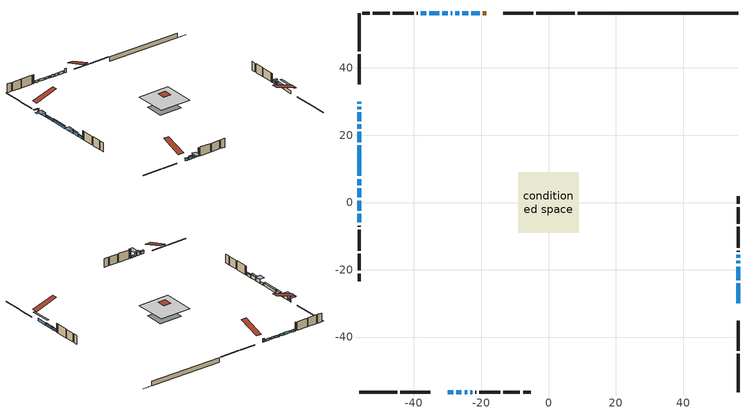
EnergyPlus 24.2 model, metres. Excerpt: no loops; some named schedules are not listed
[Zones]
conditioned space
 floor outside (Floor1 construction): -2.93,-2.93 -2.93,2.93 2.93,2.93 2.93,-2.93 z1.41
 floor adiabatic (AdiabaticFloorConstruction): -9.01,-9.01 -9.01,9.01 9.01,9.01 9.01,-9.01 z3.85
 floor foundation (Slab1 construction): -6.58,-5.33 -6.58,5.33 6.58,5.33 6.58,-5.33 z-1.18
 wall outside (RimJoist1 construction): 7.77,56.34 -3.6,56.34 / -56.34,-56.34 -44.97,-56.34 / -56.34,56.34 -56.34,44.97 / 56.34,-56.34 56.34,-44.97 z1.41:1.71
 wall outside (RimJoist2 construction): -4.52,56.34 -13.46,56.34 / -44.05,-56.34 -35.11,-56.34 / -56.34,44.05 -56.34,35.11 / 56.34,-44.05 56.34,-35.11 z1.41:1.71
 wall outside (AdiabaticWallConstruction 1): -18.55,56.34 -19.52,56.34 z1.41:3.44
 wall outside (AdiabaticWallConstruction): 56.34,-30.02 56.34,-24.03 / 56.34,-23.1 56.34,-19.03 z1.41:2.93; -56.34,30.02 -56.34,29.41 / -56.34,26.79 -56.34,24.12 / -24.96,-56.34 -24.15,-56.34 / -56.34,4.21 -56.34,1.52 / -56.34,0.59 -56.34,-2.46 z1.41:3.44; -56.34,28.48 -56.34,27.72 z1.41:2.33; -56.34,23.2 -56.34,21.97 z1.41:2.58; 56.34,-18.11 56.34,-17.34 / 56.34,-16.41 56.34,-15.6 z1.41:2.94; -20.45,56.34 -22.99,56.34 / -23.92,56.34 -25.65,56.34 / -26.58,56.34 -27.72,56.34 / -28.65,56.34 -29.06,56.34 / -29.99,56.34 -31.52,56.34 / -23.22,-56.34 -22.74,-56.34 / -56.34,6.97 -56.34,5.14 / -32.44,56.34 -35.47,56.34 / -36.4,56.34 -37.92,56.34 z1.41:2.63; -30.02,-56.34 -28.34,-56.34 / -56.34,21.05 -56.34,17.97 / -56.34,17.04 -56.34,7.9 z1.41:2.78; -27.42,-56.34 -25.89,-56.34 z1.41:3.24; -56.34,-3.39 -56.34,-5.93 z1.41:2.73
 wall outside (Wall1 construction): -38.85,56.34 -39.2,56.34 / -21.81,-56.34 -21.47,-56.34 / -56.34,-6.86 -56.34,-7.2 / 56.34,-14.67 56.34,-14.33 z1.41:6.29
 wall outside (Wall2 construction): -40.13,56.34 -46.32,56.34 / -20.54,-56.34 -14.35,-56.34 / -56.34,-8.13 -56.34,-14.32 / 56.34,-13.4 56.34,-7.21 z1.41:6.29
 wall outside (Wall3 construction): -47.25,56.34 -52.18,56.34 / -13.42,-56.34 -8.48,-56.34 / -56.34,-15.25 -56.34,-20.19 / 56.34,-6.28 56.34,-1.34 z1.41:6.29
 wall outside (Wall4 construction): -53.11,56.34 -55.41,56.34 / -7.55,-56.34 -5.26,-56.34 / -56.34,-21.12 -56.34,-23.41 / 56.34,-0.41 56.34,1.88 z1.41:6.29
 wall foundation (FoundationWall1 construction): 8.69,56.34,-1.18 8.69,56.34,1.41 50.84,56.34,1.41 50.84,56.34,-1.08 56.34,56.34,-1.08 56.34,56.34,-1.18
 window (WindowConstruction): 56.34,-30.02 56.34,-24.03 z1.41:2.93
 window (WindowConstruction 6): -56.34,30.02 -56.34,29.41 z1.41:3.44
 window (WindowConstruction 7): -56.34,28.48 -56.34,27.72 z1.41:2.32
 window (WindowConstruction 8): -56.34,26.79 -56.34,24.12 z1.41:3.44
 window (WindowConstruction 9): -56.34,23.2 -56.34,21.98 z1.41:2.58
 window (WindowConstruction 10): 56.34,-23.1 56.34,-19.03 z1.41:2.93
 window (WindowConstruction 11): 56.34,-18.1 56.34,-17.34 z1.41:2.93
 window (WindowConstruction 12): -20.45,56.34 -22.99,56.34 z1.41:2.63
 window (WindowConstruction 13): -23.92,56.34 -25.65,56.34 z1.41:2.63
 window (WindowConstruction 14): -30.02,-56.34 -28.34,-56.34 z1.41:2.78
 window (WindowConstruction 15): -27.42,-56.34 -25.89,-56.34 z1.41:3.24
 window (WindowConstruction 16): -56.34,21.05 -56.34,17.97 z1.41:2.78
 window (WindowConstruction 17): -56.34,17.04 -56.34,7.9 z1.41:2.78
 window (WindowConstruction 18): -26.58,56.34 -27.72,56.34 z1.41:2.63
 window (WindowConstruction 19): -28.65,56.34 -29.06,56.34 z1.41:2.63
 window (WindowConstruction 20): -29.99,56.34 -31.52,56.34 z1.41:2.63
 window (WindowConstruction 21): -24.96,-56.34 -24.15,-56.34 z1.41:3.44
 window (WindowConstruction 22): -23.22,-56.34 -22.74,-56.34 z1.41:2.63
 window (WindowConstruction 23): -56.34,6.97 -56.34,5.14 z1.41:2.63
 window (WindowConstruction 1): 56.34,-16.41 56.34,-15.6 z1.41:2.93
 window (WindowConstruction 24): -56.34,4.21 -56.34,1.52 z1.41:3.44
 window (WindowConstruction 2): -32.45,56.34 -35.47,56.34 z1.41:2.63
 window (WindowConstruction 3): -36.4,56.34 -37.92,56.34 z1.41:2.63
 window (WindowConstruction 4): -56.34,0.59 -56.34,-2.46 z1.41:3.44
 window (WindowConstruction 5): -56.34,-3.39 -56.34,-5.93 z1.41:2.73
 door (Door): -18.55,56.34 -19.52,56.34 z1.41:3.44
 ceiling adiabatic (AdiabaticFloorConstruction): 9.01,-9.01 9.01,9.01 -9.01,9.01 -9.01,-9.01 z3.85
 roof outside (Roof1 construction): -17.62,56.34,6.29 -17.62,44.06,10.38 -14.39,44.06,10.38 -14.39,56.34,6.29; -30.95,-56.34,6.29 -30.95,-44.06,10.38 -34.18,-44.06,10.38 -34.18,-56.34,6.29; -56.34,30.95,6.29 -44.06,30.95,10.38 -44.06,34.18,10.38 -56.34,34.18,6.29; 56.34,-30.95,6.29 44.06,-30.95,10.38 44.06,-34.18,10.38 56.34,-34.18,6.29
 roof outside (Roof2 construction): -2.3,2.3 -2.3,-2.3 2.3,-2.3 2.3,2.3 z6.29
shading: 56.34,-21.39 56.34,-32.66 57.25,-32.66 57.25,-21.39 z5.57; -56.34,29.11 -56.34,30.32 -59.11,30.32 -59.11,29.11 z3.74; -56.34,27.42 -56.34,28.78 -59.11,28.78 -59.11,27.42 z2.62; -56.34,23.83 -56.34,27.09 -59.11,27.09 -59.11,23.83 z3.74; -56.34,21.77 -56.34,23.4 -56.75,23.4 -56.75,21.77 z2.78; 56.34,-18.83 56.34,-23.3 57.25,-23.3 57.25,-18.83 z3.14; 56.34,-17.14 56.34,-18.31 57.25,-18.31 57.25,-17.14 z3.14; -28.14,-56.34 -30.22,-56.34 -30.22,-57.25 -28.14,-57.25 z2.98; -25.69,-56.34 -27.62,-56.34 -27.62,-57.25 -25.69,-57.25 z3.44; -56.34,17.77 -56.34,21.25 -57.25,21.25 -57.25,17.77 z2.98; -56.34,7.69 -56.34,17.24 -57.25,17.24 -57.25,7.69 z2.98; -23.29,-56.34 -25.82,-56.34 -25.82,-60 -23.29,-60 z4.3; 56.34,-15.4 56.34,-16.61 58.4,-16.61 58.4,-15.4 z3.14; -56.34,1.22 -56.34,4.51 -58.97,4.51 -58.97,1.22 z3.74; -56.34,-2.76 -56.34,0.89 -57.25,0.89 -57.25,-2.76 z3.74; -56.34,-6.23 -56.34,-3.09 -56.75,-3.09 -56.75,-6.23 z3.03
[Building]
Building 1: Terrain=Suburbs
[Site:Location]
Vancouver Intl AP_BC: Latitude {deg}=49.19; Longitude {deg}=-123.18; Time Zone {hr}=-8; Elevation {m}=4; Keep Site Location Information=Yes
[Site:GroundTemperature:Shallow]
8.06451, 6.96315, 6.87495, 7.3976, 9.49575, 11.5841, 13.3946, 14.5416, 14.639, 13.7062, 11.9418, 9.91751
[Site:WaterMainsTemperature]
Calculation Method=Schedule; Temperature Schedule=mains temperature schedule
[Material] Roughness=Rough; Thermal Absorptance=0.9
Name | Thickness {m} | Conductivity {W/m-K} | Density {kg/m3} | Specific Heat {J/kg-K} | Solar Absorptance | Visible Absorptance
asphalt or fiberglass shingles | 0.00635 | 0.162714 | 1121.4 | 1465.45 | 0.4 | 0.4
concrete 4.0 in. | 0.1016 | 1.803125 | 2242.8 | 837.4 | 0.7 | 0.7
concrete 8.0 in. | 0.2032 | 1.803125 | 2242.8 | 837.4 | 0.7 | 0.7
door material | 0.04445 | 0.188738 | 512.64 | 1214.23 | 0.7 | 0.7
exterior vertical ins | 0.056026 | 0.029427 | 32.04 | 1214.23 | 0.7 | 0.7
floor covering | 0.0127 | 0.0433444 | 54.468 | 1339.84 | 0.6 | 0.6
floor rigid ins | 0.103632 | 0.029427 | 32.04 | 1214.23 | 0.7 | 0.7
floor rigid ins 1; wall rigid ins | 0.512978 | 0.029427 | 32.04 | 1214.23 | 0.7 | 0.7
floor stud and cavity | 0.1397 | 0.213734 | 92.3553 | 1139.71 | 0.7 | 0.7
floor stud and cavity 1 | 0.1397 | 1.75129 | 37.0049 | 1207.88 | 0.7 | 0.7
furniture material conditioned space 1 | 0.1524 | 0.115458 | 640.8 | 1214.23 | 0.6 | 0.6
gypsum board | 0.0127 | 0.160291 | 801 | 837.4 | 0.6 | 0.6
gypsum board 1 | 0.0127 | 0.160291 | 801 | 837.4 | 0.7 | 0.7
osb sheathing 0.5 in. | 0.0127 | 0.115458 | 512.64 | 1214.23 | 0.7 | 0.7
osb sheathing 0.75 in. | 0.01905 | 0.115458 | 512.64 | 1214.23 | 0.7 | 0.7
osb sheathing 2.0 in. | 0.0508 | 0.115458 | 512.64 | 1214.23 | 0.7 | 0.7
rim joist stud and cavity | 0.0508 | 0.0451784 | 125.044 | 1163.47 | 0.6 | 0.6
rim joist stud and cavity 1 | 0.0508 | 0.0346098 | 125.044 | 1163.47 | 0.6 | 0.6
roof rigid ins | 0.051816 | 0.029427 | 32.04 | 1214.23 | 0.7 | 0.7
roof stud and cavity | 0.2032 | 0.16803 | 78.34581 | 1123.46 | 0.7 | 0.7
roof stud and cavity 1 | 0.2032 | 0.190449 | 78.34581 | 1123.46 | 0.7 | 0.7
wall stud and cavity | 0.1397 | 0.11004 | 139.0536 | 1170.24 | 0.7 | 0.7
wall stud and cavity 1 | 0.1397 | 0.0983129 | 139.0536 | 1170.24 | 0.7 | 0.7
wall stud and cavity 2 | 0.1397 | 0.0989258 | 139.0536 | 1170.24 | 0.7 | 0.7
wall stud and cavity 3 | 0.1397 | 0.108466 | 139.0536 | 1170.24 | 0.7 | 0.7
wall stud and cavity 4 | 0.0889 | 0.380278 | 52.3479 | 1209.89 | 0.7 | 0.7
wall stud and cavity 5 | 0.0889 | 0.391764 | 83.0341 | 1211.67 | 0.7 | 0.7
wood siding | 0.0254 | 0.102417 | 544.68 | 1172.36 | 0.4 | 0.4
wood siding 1; wood siding 2; wood siding 3 | 0.0254 | 0.102417 | 544.68 | 1172.36 | 0.7 | 0.7
[WindowMaterial:SimpleGlazingSystem]
Name | U-Factor {W/m2-K} | Solar Heat Gain Coefficient
WindowMaterial | 3.296079 | 0.7
WindowMaterial 1 | 3.31652 | 0.58
WindowMaterial 10 | 3.298918 | 0.68
WindowMaterial 11 | 3.29438 | 0.71
WindowMaterial 12 | 3.30232 | 0.66
WindowMaterial 13 | 3.30573 | 0.6
WindowMaterial 14 | 3.30346 | 0.66
WindowMaterial 15 | 3.30573 | 0.61
WindowMaterial 16 | 3.30914 | 0.63
WindowMaterial 2 | 3.29835 | 0.69
WindowMaterial 3 | 3.30005 | 0.68
WindowMaterial 4 | 3.29721 | 0.69
WindowMaterial 5 | 3.30914 | 0.64
WindowMaterial 6 | 3.30573 | 0.62
WindowMaterial 7 | 3.29381 | 0.71
WindowMaterial 8 | 3.30119 | 0.66
WindowMaterial 9 | 3.304596 | 0.65
[Construction]
AdiabaticFloorConstruction: floor stud and cavity 1, floor rigid ins 1, osb sheathing 0.75 in., floor covering
AdiabaticWallConstruction: wood siding 2, wall rigid ins, wall stud and cavity 4, gypsum board
AdiabaticWallConstruction 1: wood siding 3, wall rigid ins, wall stud and cavity 4, gypsum board
Door: door material
Floor1 construction: floor stud and cavity, floor rigid ins, osb sheathing 0.75 in., floor covering
FoundationWall1 construction: concrete 8.0 in., gypsum board 1
furniture construction conditioned space 1: furniture material conditioned space 1
PartitionWallConstruction: gypsum board, wall stud and cavity 5, gypsum board
RimJoist1 construction: wood siding 1, osb sheathing 2.0 in., rim joist stud and cavity
RimJoist2 construction: wood siding 1, osb sheathing 2.0 in., rim joist stud and cavity 1
Roof1 construction: asphalt or fiberglass shingles, roof rigid ins, osb sheathing 0.75 in., roof stud and cavity, gypsum board
Roof2 construction: asphalt or fiberglass shingles, roof rigid ins, osb sheathing 0.75 in., roof stud and cavity 1, gypsum board
Slab1 construction: concrete 4.0 in.
Wall1 construction: wood siding, osb sheathing 0.5 in., wall stud and cavity, gypsum board
Wall2 construction: wood siding, osb sheathing 0.5 in., wall stud and cavity 1, gypsum board
Wall3 construction: wood siding, osb sheathing 0.5 in., wall stud and cavity 2, gypsum board
Wall4 construction: wood siding, osb sheathing 0.5 in., wall stud and cavity 3, gypsum board
WindowConstruction; WindowConstruction 16: WindowMaterial
WindowConstruction 1: WindowMaterial 1
WindowConstruction 10; WindowConstruction 12; WindowConstruction 15; WindowConstruction 4; WindowConstruction 5: WindowMaterial 4
WindowConstruction 11: WindowMaterial 9
WindowConstruction 13; WindowConstruction 14: WindowMaterial 10
WindowConstruction 17: WindowMaterial 11
WindowConstruction 18: WindowMaterial 12
WindowConstruction 19: WindowMaterial 13
WindowConstruction 2: WindowMaterial 2
WindowConstruction 20; WindowConstruction 3: WindowMaterial 3
WindowConstruction 21: WindowMaterial 14
WindowConstruction 22: WindowMaterial 15
WindowConstruction 23: WindowMaterial 16
WindowConstruction 24; WindowConstruction 8: WindowMaterial 7
WindowConstruction 6: WindowMaterial 5
WindowConstruction 7: WindowMaterial 6
WindowConstruction 9: WindowMaterial 8
[Zone]
conditioned space: Multiplier=1; Volume {m3}=1276; Part of Total Floor Area=Yes
[Space]
conditioned space 1: Zone=conditioned space; Volume {m3}=1276
[SurfaceProperty:ExposedFoundationPerimeter]
Slab1: Exposed Perimeter Calculation Method=TotalExposedPerimeter; Total Exposed Perimeter {m}=47.641
[InternalMass] Zone or ZoneList=conditioned space; Space or SpaceList=conditioned space 1
Name | Construction | Surface Area {m2}
furniture mass conditioned space 1 | furniture construction conditioned space 1 | 199.584
partition wall mass | PartitionWallConstruction | 498.96
[Lights]
interior lighting: Zone or ZoneList or Space or SpaceList=conditioned space 1; Schedule=interior lighting schedule; Design Level Calculation Method=LightingLevel; Lighting Level {W}=343.2; Return Air Fraction=0; Fraction Radiant=0.6; Fraction Visible=0.2; Fraction Replaceable=1
[People]
occupants: Zone or ZoneList or Space or SpaceList=conditioned space 1; Number of People Schedule=occupants schedule; Number of People Calculation Method=People; Number of People=3; Fraction Radiant=0.314171; Sensible Heat Fraction=0.56303; Activity Level Schedule=occupants activity schedule; Carbon Dioxide Generation Rate {m3/s-W}=0; Enable ASHRAE 55 Comfort Warnings=No; Mean Radiant Temperature Calculation Type=EnclosureAveraged
[ElectricEquipment] Zone or ZoneList or Space or SpaceList=conditioned space 1; Design Level Calculation Method=EquipmentLevel
Name | Schedule | Design Level {W} | Fraction Latent | Fraction Radiant | Fraction Lost
clothes dryer | clothes dryer schedule | 140.772 | 0.015 | 0.081 | 0.85
clothes washer | clothes washer schedule | 32.1985 | 0.03 | 0.162 | 0.7
cooking range | cooking range schedule | 215.147 | 0.08 | 0.432 | 0.2
dishwasher | dishwasher schedule | 66.8632 | 0.3 | 0.18 | 0.4
fridge | fridge schedule | 72.9452 | 0 | 0.6 | 0
mech vent bath fan 0 | mech vent bath fan 0 schedule | 50.2 | 0 | 0 | 1
mech vent bath fan 1 | mech vent bath fan 1 schedule | 50.2 | 0 | 0 | 1
mech vent house fan | mech vent house fan schedule | 0 | 0 | 0 | 1
mech vent house fan cfis | mech vent house fan cfis schedule | 0 | 0 | 0 | 0
mech vent range fan 0 | mech vent range fan 0 schedule | 57 | 0 | 0 | 1
misc plug loads | misc plug loads schedule | 494.7 | 0.045 | 0.513 | 0.1
whole house fan | Always On Discrete | 0 | 0 | 0 | 1
[OtherEquipment] Zone or ZoneList or Space or SpaceList=conditioned space 1; Design Level Calculation Method=EquipmentLevel
Name | Fuel Type | Schedule | Design Level {W} | Fraction Latent | Fraction Radiant | Fraction Lost
clothes dryer 1 | Electricity | clothes dryer schedule | 0 | 0.015 | 0.081 | 0.85
cooking range 1 | Electricity | cooking range schedule | 0 | 0.08 | 0.432 | 0.2
general water use latent | None | general water use schedule | 62.594 | 1 | 0 | 0
general water use sensible | None | general water use schedule | -61.6891 | 0 | 0.6 | 0
mech vent house fan latent load | None | Always On Discrete | 0 | 1 | 0 | 0
mech vent house fan sensible load | None | Always On Discrete | 0 | 0 | 0 | 0
water heater energy adjustment1 | NaturalGas | Always On Discrete | 0.01 | 0 | 0 | 1
[ZoneInfiltration:DesignFlowRate] Zone or ZoneList or Space or SpaceList=conditioned space 1; Schedule=Always On Discrete; Design Flow Rate Calculation Method=Flow/Zone; Design Flow Rate {m3/s}=0
infil flow; natural vent flow; whole house fan flow
[Foundation:Kiva]
Foundation Kiva 1: Initial Indoor Air Temperature {C}=18; Wall Height Above Grade {m}=1.41; Wall Depth Below Slab {m}=0.2032; Custom Block Material Name 1=exterior vertical ins; Custom Block Depth 1 {m}=2.59001; Custom Block X Position 1 {m}=0.2159; Custom Block Z Position 1 {m}=0
[Foundation:Kiva:Settings]
Soil Conductivity {W/m-K}=0.849921; Soil Density {kg/m3}=1842.3; Soil Specific Heat {J/kg-K}=418.7; Ground Solar Absorptivity=0.9; Ground Thermal Absorptivity=0.9; Ground Surface Roughness {m}=0.03; Far-Field Width {m}=40; Deep-Ground Boundary Condition=ZeroFlux; Deep-Ground Depth {m}=40; Minimum Cell Dimension {m}=0.2; Maximum Cell Growth Coefficient=3; Simulation Timestep=Timestep
[Exterior:Lights]
exterior lighting: Schedule=exterior lighting schedule; Design Level {W}=75.6
[Schedule:Week:Daily]
interior lighting schedule Week Rule - Jan1-Jan27: interior lighting schedule day, interior lighting schedule day, interior lighting schedule day, interior lighting schedule day, interior lighting schedule day, interior lighting schedule day, interior lighting schedule day, interior lighting schedule default day, interior lighting schedule default day, interior lighting schedule default day, interior lighting schedule default day, interior lighting schedule default day
interior lighting schedule Week Rule - Jan28-Feb3: interior lighting schedule day, interior lighting schedule day, interior lighting schedule day, interior lighting schedule day, interior lighting schedule day 1, interior lighting schedule day 1, interior lighting schedule day 1, interior lighting schedule default day, interior lighting schedule default day, interior lighting schedule default day, interior lighting schedule default day, interior lighting schedule default day
interior lighting schedule Week Rule - Feb4-Feb24: interior lighting schedule day 1, interior lighting schedule day 1, interior lighting schedule day 1, interior lighting schedule day 1, interior lighting schedule day 1, interior lighting schedule day 1, interior lighting schedule day 1, interior lighting schedule default day, interior lighting schedule default day, interior lighting schedule default day, interior lighting schedule default day, interior lighting schedule default day
interior lighting schedule Week Rule - Feb25-Mar3: interior lighting schedule day 1, interior lighting schedule day 1, interior lighting schedule day 1, interior lighting schedule day 1, interior lighting schedule day 2, interior lighting schedule day 2, interior lighting schedule day 2, interior lighting schedule default day, interior lighting schedule default day, interior lighting schedule default day, interior lighting schedule default day, interior lighting schedule default day
interior lighting schedule Week Rule - Mar4-Mar31: interior lighting schedule day 2, interior lighting schedule day 2, interior lighting schedule day 2, interior lighting schedule day 2, interior lighting schedule day 2, interior lighting schedule day 2, interior lighting schedule day 2, interior lighting schedule default day, interior lighting schedule default day, interior lighting schedule default day, interior lighting schedule default day, interior lighting schedule default day
interior lighting schedule Week Rule - Apr1-Apr28: interior lighting schedule day 3, interior lighting schedule day 3, interior lighting schedule day 3, interior lighting schedule day 3, interior lighting schedule day 3, interior lighting schedule day 3, interior lighting schedule day 3, interior lighting schedule default day, interior lighting schedule default day, interior lighting schedule default day, interior lighting schedule default day, interior lighting schedule default day
interior lighting schedule Week Rule - Apr29-May5: interior lighting schedule day 3, interior lighting schedule day 3, interior lighting schedule day 4, interior lighting schedule day 4, interior lighting schedule day 4, interior lighting schedule day 4, interior lighting schedule day 4, interior lighting schedule default day, interior lighting schedule default day, interior lighting schedule default day, interior lighting schedule default day, interior lighting schedule default day
interior lighting schedule Week Rule - May6-May26: interior lighting schedule day 4, interior lighting schedule day 4, interior lighting schedule day 4, interior lighting schedule day 4, interior lighting schedule day 4, interior lighting schedule day 4, interior lighting schedule day 4, interior lighting schedule default day, interior lighting schedule default day, interior lighting schedule default day, interior lighting schedule default day, interior lighting schedule default day
interior lighting schedule Week Rule - May27-Jun2: interior lighting schedule day 4, interior lighting schedule day 4, interior lighting schedule day 4, interior lighting schedule day 4, interior lighting schedule day 4, interior lighting schedule day 5, interior lighting schedule day 5, interior lighting schedule default day, interior lighting schedule default day, interior lighting schedule default day, interior lighting schedule default day, interior lighting schedule default day
interior lighting schedule Week Rule - Jun3-Jun30: interior lighting schedule day 5, interior lighting schedule day 5, interior lighting schedule day 5, interior lighting schedule day 5, interior lighting schedule day 5, interior lighting schedule day 5, interior lighting schedule day 5, interior lighting schedule default day, interior lighting schedule default day, interior lighting schedule default day, interior lighting schedule default day, interior lighting schedule default day
interior lighting schedule Week Rule - Jul1-Jul28: interior lighting schedule day 6, interior lighting schedule day 6, interior lighting schedule day 6, interior lighting schedule day 6, interior lighting schedule day 6, interior lighting schedule day 6, interior lighting schedule day 6, interior lighting schedule default day, interior lighting schedule default day, interior lighting schedule default day, interior lighting schedule default day, interior lighting schedule default day
interior lighting schedule Week Rule - Jul29-Aug4: interior lighting schedule day 6, interior lighting schedule day 6, interior lighting schedule day 6, interior lighting schedule day 7, interior lighting schedule day 7, interior lighting schedule day 7, interior lighting schedule day 7, interior lighting schedule default day, interior lighting schedule default day, interior lighting schedule default day, interior lighting schedule default day, interior lighting schedule default day
interior lighting schedule Week Rule - Aug5-Aug25: interior lighting schedule day 7, interior lighting schedule day 7, interior lighting schedule day 7, interior lighting schedule day 7, interior lighting schedule day 7, interior lighting schedule day 7, interior lighting schedule day 7, interior lighting schedule default day, interior lighting schedule default day, interior lighting schedule default day, interior lighting schedule default day, interior lighting schedule default day
interior lighting schedule Week Rule - Aug26-Sep1: interior lighting schedule day 7, interior lighting schedule day 7, interior lighting schedule day 7, interior lighting schedule day 7, interior lighting schedule day 7, interior lighting schedule day 7, interior lighting schedule day 8, interior lighting schedule default day, interior lighting schedule default day, interior lighting schedule default day, interior lighting schedule default day, interior lighting schedule default day
interior lighting schedule Week Rule - Sep2-Sep29: interior lighting schedule day 8, interior lighting schedule day 8, interior lighting schedule day 8, interior lighting schedule day 8, interior lighting schedule day 8, interior lighting schedule day 8, interior lighting schedule day 8, interior lighting schedule default day, interior lighting schedule default day, interior lighting schedule default day, interior lighting schedule default day, interior lighting schedule default day
interior lighting schedule Week Rule - Sep30-Oct6: interior lighting schedule day 8, interior lighting schedule day 9, interior lighting schedule day 9, interior lighting schedule day 9, interior lighting schedule day 9, interior lighting schedule day 9, interior lighting schedule day 9, interior lighting schedule default day, interior lighting schedule default day, interior lighting schedule default day, interior lighting schedule default day, interior lighting schedule default day
interior lighting schedule Week Rule - Oct7-Oct27: interior lighting schedule day 9, interior lighting schedule day 9, interior lighting schedule day 9, interior lighting schedule day 9, interior lighting schedule day 9, interior lighting schedule day 9, interior lighting schedule day 9, interior lighting schedule default day, interior lighting schedule default day, interior lighting schedule default day, interior lighting schedule default day, interior lighting schedule default day
interior lighting schedule Week Rule - Oct28-Nov3: interior lighting schedule day 9, interior lighting schedule day 9, interior lighting schedule day 9, interior lighting schedule day 9, interior lighting schedule day 10, interior lighting schedule day 10, interior lighting schedule day 10, interior lighting schedule default day, interior lighting schedule default day, interior lighting schedule default day, interior lighting schedule default day, interior lighting schedule default day
interior lighting schedule Week Rule - Nov4-Nov24: interior lighting schedule day 10, interior lighting schedule day 10, interior lighting schedule day 10, interior lighting schedule day 10, interior lighting schedule day 10, interior lighting schedule day 10, interior lighting schedule day 10, interior lighting schedule default day, interior lighting schedule default day, interior lighting schedule default day, interior lighting schedule default day, interior lighting schedule default day
interior lighting schedule Week Rule - Nov25-Dec1: interior lighting schedule day 10, interior lighting schedule day 10, interior lighting schedule day 10, interior lighting schedule day 10, interior lighting schedule day 10, interior lighting schedule day 10, interior lighting schedule day 11, interior lighting schedule default day, interior lighting schedule default day, interior lighting schedule default day, interior lighting schedule default day, interior lighting schedule default day
interior lighting schedule Week Rule - Dec2-Dec31: interior lighting schedule day 11, interior lighting schedule day 11, interior lighting schedule day 11, interior lighting schedule day 11, interior lighting schedule day 11, interior lighting schedule day 11, interior lighting schedule day 11, interior lighting schedule default day, interior lighting schedule default day, interior lighting schedule default day, interior lighting schedule default day, interior lighting schedule default day
occupants schedule Week Rule - Jan1-Dec31: occupants schedule day, occupants schedule day, occupants schedule day, occupants schedule day, occupants schedule day, occupants schedule day, occupants schedule day, occupants schedule default day, occupants schedule default day, occupants schedule default day, occupants schedule default day, occupants schedule default day
clothes dryer schedule Week Rule - Jan1-Dec31: clothes dryer schedule day, clothes dryer schedule day, clothes dryer schedule day, clothes dryer schedule day, clothes dryer schedule day, clothes dryer schedule day, clothes dryer schedule day, clothes dryer schedule default day, clothes dryer schedule default day, clothes dryer schedule default day, clothes dryer schedule default day, clothes dryer schedule default day
clothes washer schedule Week Rule - Jan1-Dec31: clothes washer schedule day, clothes washer schedule day, clothes washer schedule day, clothes washer schedule day, clothes washer schedule day, clothes washer schedule day, clothes washer schedule day, clothes washer schedule default day, clothes washer schedule default day, clothes washer schedule default day, clothes washer schedule default day, clothes washer schedule default day
cooking range schedule Week Rule - Jan1-Dec31: cooking range schedule day, cooking range schedule day, cooking range schedule day, cooking range schedule day, cooking range schedule day, cooking range schedule day, cooking range schedule day, cooking range schedule default day, cooking range schedule default day, cooking range schedule default day, cooking range schedule default day, cooking range schedule default day
dishwasher schedule Week Rule - Jan1-Dec31: dishwasher schedule day, dishwasher schedule day, dishwasher schedule day, dishwasher schedule day, dishwasher schedule day, dishwasher schedule day, dishwasher schedule day, dishwasher schedule default day, dishwasher schedule default day, dishwasher schedule default day, dishwasher schedule default day, dishwasher schedule default day
mech vent bath fan 0 schedule Week Rule - Jan1-Dec31: mech vent bath fan 0 schedule day, mech vent bath fan 0 schedule day, mech vent bath fan 0 schedule day, mech vent bath fan 0 schedule day, mech vent bath fan 0 schedule day, mech vent bath fan 0 schedule day, mech vent bath fan 0 schedule day, mech vent bath fan 0 schedule default day, mech vent bath fan 0 schedule default day, mech vent bath fan 0 schedule default day, mech vent bath fan 0 schedule default day, mech vent bath fan 0 schedule default day
mech vent bath fan 1 schedule Week Rule - Jan1-Dec31: mech vent bath fan 1 schedule day, mech vent bath fan 1 schedule day, mech vent bath fan 1 schedule day, mech vent bath fan 1 schedule day, mech vent bath fan 1 schedule day, mech vent bath fan 1 schedule day, mech vent bath fan 1 schedule day, mech vent bath fan 1 schedule default day, mech vent bath fan 1 schedule default day, mech vent bath fan 1 schedule default day, mech vent bath fan 1 schedule default day, mech vent bath fan 1 schedule default day
mech vent range fan 0 schedule Week Rule - Jan1-Dec31: mech vent range fan 0 schedule day, mech vent range fan 0 schedule day, mech vent range fan 0 schedule day, mech vent range fan 0 schedule day, mech vent range fan 0 schedule day, mech vent range fan 0 schedule day, mech vent range fan 0 schedule day, mech vent range fan 0 schedule default day, mech vent range fan 0 schedule default day, mech vent range fan 0 schedule default day, mech vent range fan 0 schedule default day, mech vent range fan 0 schedule default day
misc plug loads schedule Week Rule - Jan1-Dec31: misc plug loads schedule day, misc plug loads schedule day, misc plug loads schedule day, misc plug loads schedule day, misc plug loads schedule day, misc plug loads schedule day, misc plug loads schedule day, misc plug loads schedule default day, misc plug loads schedule default day, misc plug loads schedule default day, misc plug loads schedule default day, misc plug loads schedule default day
general water use schedule Week Rule - Jan1-Dec31: general water use schedule day, general water use schedule day, general water use schedule day, general water use schedule day, general water use schedule day, general water use schedule day, general water use schedule day, general water use schedule default day, general water use schedule default day, general water use schedule default day, general water use schedule default day, general water use schedule default day
exterior lighting schedule Week Rule - Jan1-Jan27: exterior lighting schedule day, exterior lighting schedule day, exterior lighting schedule day, exterior lighting schedule day, exterior lighting schedule day, exterior lighting schedule day, exterior lighting schedule day, exterior lighting schedule default day, exterior lighting schedule default day, exterior lighting schedule default day, exterior lighting schedule default day, exterior lighting schedule default day
exterior lighting schedule Week Rule - Jan28-Feb3: exterior lighting schedule day, exterior lighting schedule day, exterior lighting schedule day, exterior lighting schedule day, exterior lighting schedule day 1, exterior lighting schedule day 1, exterior lighting schedule day 1, exterior lighting schedule default day, exterior lighting schedule default day, exterior lighting schedule default day, exterior lighting schedule default day, exterior lighting schedule default day
exterior lighting schedule Week Rule - Feb4-Feb24: exterior lighting schedule day 1, exterior lighting schedule day 1, exterior lighting schedule day 1, exterior lighting schedule day 1, exterior lighting schedule day 1, exterior lighting schedule day 1, exterior lighting schedule day 1, exterior lighting schedule default day, exterior lighting schedule default day, exterior lighting schedule default day, exterior lighting schedule default day, exterior lighting schedule default day
exterior lighting schedule Week Rule - Feb25-Mar3: exterior lighting schedule day 1, exterior lighting schedule day 1, exterior lighting schedule day 1, exterior lighting schedule day 1, exterior lighting schedule day 2, exterior lighting schedule day 2, exterior lighting schedule day 2, exterior lighting schedule default day, exterior lighting schedule default day, exterior lighting schedule default day, exterior lighting schedule default day, exterior lighting schedule default day
exterior lighting schedule Week Rule - Mar4-Mar31: exterior lighting schedule day 2, exterior lighting schedule day 2, exterior lighting schedule day 2, exterior lighting schedule day 2, exterior lighting schedule day 2, exterior lighting schedule day 2, exterior lighting schedule day 2, exterior lighting schedule default day, exterior lighting schedule default day, exterior lighting schedule default day, exterior lighting schedule default day, exterior lighting schedule default day
exterior lighting schedule Week Rule - Apr1-Apr28: exterior lighting schedule day 3, exterior lighting schedule day 3, exterior lighting schedule day 3, exterior lighting schedule day 3, exterior lighting schedule day 3, exterior lighting schedule day 3, exterior lighting schedule day 3, exterior lighting schedule default day, exterior lighting schedule default day, exterior lighting schedule default day, exterior lighting schedule default day, exterior lighting schedule default day
exterior lighting schedule Week Rule - Apr29-May5: exterior lighting schedule day 3, exterior lighting schedule day 3, exterior lighting schedule day 4, exterior lighting schedule day 4, exterior lighting schedule day 4, exterior lighting schedule day 4, exterior lighting schedule day 4, exterior lighting schedule default day, exterior lighting schedule default day, exterior lighting schedule default day, exterior lighting schedule default day, exterior lighting schedule default day
exterior lighting schedule Week Rule - May6-May26: exterior lighting schedule day 4, exterior lighting schedule day 4, exterior lighting schedule day 4, exterior lighting schedule day 4, exterior lighting schedule day 4, exterior lighting schedule day 4, exterior lighting schedule day 4, exterior lighting schedule default day, exterior lighting schedule default day, exterior lighting schedule default day, exterior lighting schedule default day, exterior lighting schedule default day
[Schedule:Year]
interior lighting schedule: interior lighting schedule Week Rule - Jan1-Jan27, 1, 1, 1, 27, interior lighting schedule Week Rule - Jan28-Feb3, 1, 28, 2, 3, interior lighting schedule Week Rule - Feb4-Feb24, 2, 4, 2, 24, interior lighting schedule Week Rule - Feb25-Mar3, 2, 25, 3, 3, interior lighting schedule Week Rule - Mar4-Mar31, 3, 4, 3, 31, interior lighting schedule Week Rule - Apr1-Apr28, 4, 1, 4, 28, interior lighting schedule Week Rule - Apr29-May5, 4, 29, 5, 5, interior lighting schedule Week Rule - May6-May26, 5, 6, 5, 26, interior lighting schedule Week Rule - May27-Jun2, 5, 27, 6, 2, interior lighting schedule Week Rule - Jun3-Jun30, 6, 3, 6, 30, interior lighting schedule Week Rule - Jul1-Jul28, 7, 1, 7, 28, interior lighting schedule Week Rule - Jul29-Aug4, 7, 29, 8, 4, interior lighting schedule Week Rule - Aug5-Aug25, 8, 5, 8, 25, interior lighting schedule Week Rule - Aug26-Sep1, 8, 26, 9, 1, interior lighting schedule Week Rule - Sep2-Sep29, 9, 2, 9, 29, interior lighting schedule Week Rule - Sep30-Oct6, 9, 30, 10, 6, interior lighting schedule Week Rule - Oct7-Oct27, 10, 7, 10, 27, interior lighting schedule Week Rule - Oct28-Nov3, 10, 28, 11, 3, interior lighting schedule Week Rule - Nov4-Nov24, 11, 4, 11, 24, interior lighting schedule Week Rule - Nov25-Dec1, 11, 25, 12, 1, interior lighting schedule Week Rule - Dec2-Dec31, 12, 2, 12, 31
occupants schedule: occupants schedule Week Rule - Jan1-Dec31, 1, 1, 12, 31
clothes dryer schedule: clothes dryer schedule Week Rule - Jan1-Dec31, 1, 1, 12, 31
clothes washer schedule: clothes washer schedule Week Rule - Jan1-Dec31, 1, 1, 12, 31
cooking range schedule: cooking range schedule Week Rule - Jan1-Dec31, 1, 1, 12, 31
dishwasher schedule: dishwasher schedule Week Rule - Jan1-Dec31, 1, 1, 12, 31
mech vent bath fan 0 schedule: mech vent bath fan 0 schedule Week Rule - Jan1-Dec31, 1, 1, 12, 31
mech vent bath fan 1 schedule: mech vent bath fan 1 schedule Week Rule - Jan1-Dec31, 1, 1, 12, 31
mech vent range fan 0 schedule: mech vent range fan 0 schedule Week Rule - Jan1-Dec31, 1, 1, 12, 31
misc plug loads schedule: misc plug loads schedule Week Rule - Jan1-Dec31, 1, 1, 12, 31
general water use schedule: general water use schedule Week Rule - Jan1-Dec31, 1, 1, 12, 31
exterior lighting schedule: exterior lighting schedule Week Rule - Jan1-Jan27, 1, 1, 1, 27, exterior lighting schedule Week Rule - Jan28-Feb3, 1, 28, 2, 3, exterior lighting schedule Week Rule - Feb4-Feb24, 2, 4, 2, 24, exterior lighting schedule Week Rule - Feb25-Mar3, 2, 25, 3, 3, exterior lighting schedule Week Rule - Mar4-Mar31, 3, 4, 3, 31, exterior lighting schedule Week Rule - Apr1-Apr28, 4, 1, 4, 28, exterior lighting schedule Week Rule - Apr29-May5, 4, 29, 5, 5, exterior lighting schedule Week Rule - May6-May26, 5, 6, 5, 26, exterior lighting schedule Week Rule - May27-Jun2, 5, 27, 6, 2, exterior lighting schedule Week Rule - Jun3-Jun30, 6, 3, 6, 30, exterior lighting schedule Week Rule - Jul1-Jul28, 7, 1, 7, 28, exterior lighting schedule Week Rule - Jul29-Aug4, 7, 29, 8, 4, exterior lighting schedule Week Rule - Aug5-Aug25, 8, 5, 8, 25, exterior lighting schedule Week Rule - Aug26-Sep1, 8, 26, 9, 1, exterior lighting schedule Week Rule - Sep2-Sep29, 9, 2, 9, 29, exterior lighting schedule Week Rule - Sep30-Oct6, 9, 30, 10, 6, exterior lighting schedule Week Rule - Oct7-Oct27, 10, 7, 10, 27, exterior lighting schedule Week Rule - Oct28-Nov3, 10, 28, 11, 3, exterior lighting schedule Week Rule - Nov4-Nov24, 11, 4, 11, 24, exterior lighting schedule Week Rule - Nov25-Dec1, 11, 25, 12, 1, exterior lighting schedule Week Rule - Dec2-Dec31, 12, 2, 12, 31
[Schedule:Constant]
Name | Hourly Value
occupants activity schedule | 117.228
fridge schedule | 0
mech vent house fan schedule; mech vent house fan cfis schedule; Always On Discrete | 1
[Schedule:Compact]
mains temperature schedule: Through: 01/01, For: AllDays, Until: 24:00, 11.375, Through: 01/02, For: AllDays, Until: 24:00, 11.3367, Through: 01/03, For: AllDays, Until: 24:00, 11.2994, Through: 01/04, For: AllDays, Until: 24:00, 11.2628, Through: 01/05, For: AllDays, Until: 24:00, 11.2267, Through: 01/06, For: AllDays, Until: 24:00, 11.1917, Through: 01/07, For: AllDays, Until: 24:00, 11.1578, Through: 01/08, For: AllDays, Until: 24:00, 11.1244, Through: 01/09, For: AllDays, Until: 24:00, 11.0917, Through: 01/10, For: AllDays, Until: 24:00, 11.06, Through: 01/11, For: AllDays, Until: 24:00, 11.0289, Through: 01/12, For: AllDays, Until: 24:00, 10.9989, Through: 01/13, For: AllDays, Until: 24:00, 10.97, Through: 01/14, For: AllDays, Until: 24:00, 10.9417, Through: 01/15, For: AllDays, Until: 24:00, 10.9139, Through: 01/16, For: AllDays, Until: 24:00, 10.8878, Through: 01/17, For: AllDays, Until: 24:00, 10.8622, Through: 01/18, For: AllDays, Until: 24:00, 10.8372, Through: 01/19, For: AllDays, Until: 24:00, 10.8133, Through: 01/20, For: AllDays, Until: 24:00, 10.7906, Through: 01/21, For: AllDays, Until: 24:00, 10.7683, Through: 01/22, For: AllDays, Until: 24:00, 10.7478, Through: 01/23, For: AllDays, Until: 24:00, 10.7272, Through: 01/24, For: AllDays, Until: 24:00, 10.7083, Through: 01/25, For: AllDays, Until: 24:00, 10.69, Through: 01/26, For: AllDays, Until: 24:00, 10.6728, Through: 01/27, For: AllDays, Until: 24:00, 10.6567, Through: 01/28, For: AllDays, Until: 24:00, 10.6411, Through: 01/29, For: AllDays, Until: 24:00, 10.6267, Through: 01/30, For: AllDays, Until: 24:00, 10.6133, Through: 01/31, For: AllDays, Until: 24:00, 10.6011, Through: 02/01, For: AllDays, Until: 24:00, 10.59, Through: 02/02, For: AllDays, Until: 24:00, 10.5794, Through: 02/03, For: AllDays, Until: 24:00, 10.57, Through: 02/04, For: AllDays, Until: 24:00, 10.5617, Through: 02/05, For: AllDays, Until: 24:00, 10.5539, Through: 02/06, For: AllDays, Until: 24:00, 10.5478, Through: 02/07, For: AllDays, Until: 24:00, 10.5422, Through: 02/08, For: AllDays, Until: 24:00, 10.5378, Through: 02/09, For: AllDays, Until: 24:00, 10.5339, Through: 02/10, For: AllDays, Until: 24:00, 10.5317, Through: 02/11, For: AllDays, Until: 24:00, 10.53, Through: 02/12, For: AllDays, Until: 24:00, 10.53, Through: 02/13, For: AllDays, Until: 24:00, 10.5306, Through: 02/14, For: AllDays, Until: 24:00, 10.5317, Through: 02/15, For: AllDays, Until: 24:00, 10.5344, Through: 02/16, For: AllDays, Until: 24:00, 10.5378, Through: 02/17, For: AllDays, Until: 24:00, 10.5428, Through: 02/18, For: AllDays, Until: 24:00, 10.5483, Through: 02/19, For: AllDays, Until: 24:00, 10.5544, Through: 02/20, For: AllDays, Until: 24:00, 10.5622, Through: 02/21, For: AllDays, Until: 24:00, 10.5706, Through: 02/22, For: AllDays, Until: 24:00, 10.5806, Through: 02/23, For: AllDays, Until: 24:00, 10.5911, Through: 02/24, For: AllDays, Until: 24:00, 10.6022, Through: 02/25, For: AllDays, Until: 24:00, 10.615, Through: 02/26, For: AllDays, Until: 24:00, 10.6283, Through: 02/27, For: AllDays, Until: 24:00, 10.6428, Through: 02/28, For: AllDays, Until: 24:00, 10.6583, Through: 03/01, For: AllDays, Until: 24:00, 10.6744, Through: 03/02, For: AllDays, Until: 24:00, 10.6917, Through: 03/03, For: AllDays, Until: 24:00, 10.71, Through: 03/04, For: AllDays, Until: 24:00, 10.7294, Through: 03/05, For: AllDays, Until: 24:00, 10.7494, Through: 03/06, For: AllDays, Until: 24:00, 10.7706, Through: 03/07, For: AllDays, Until: 24:00, 10.7928, Through: 03/08, For: AllDays, Until: 24:00, 10.8161, Through: 03/09, For: AllDays, Until: 24:00, 10.84, Through: 03/10, For: AllDays, Until: 24:00, 10.8644, Through: 03/11, For: AllDays, Until: 24:00, 10.8906, Through: 03/12, For: AllDays, Until: 24:00, 10.9167, Through: 03/13, For: AllDays, Until: 24:00, 10.9444, Through: 03/14, For: AllDays, Until: 24:00, 10.9728, Through: 03/15, For: AllDays, Until: 24:00, 11.0022, Through: 03/16, For: AllDays, Until: 24:00, 11.0322, Through: 03/17, For: AllDays, Until: 24:00, 11.0633, Through: 03/18, For: AllDays, Until: 24:00, 11.095, Through: 03/19, For: AllDays, Until: 24:00, 11.1278, Through: 03/20, For: AllDays, Until: 24:00, 11.1611, Through: 03/21, For: AllDays, Until: 24:00, 11.1956, Through: 03/22, For: AllDays, Until: 24:00, 11.2306, Through: 03/23, For: AllDays, Until: 24:00, 11.2667, Through: 03/24, For: AllDays, Until: 24:00, 11.3033, Through: 03/25, For: AllDays, Until: 24:00, 11.3406, Through: 03/26, For: AllDays, Until: 24:00, 11.3789, Through: 03/27, For: AllDays, Until: 24:00, 11.4178, Through: 03/28, For: AllDays, Until: 24:00, 11.4572, Through: 03/29, For: AllDays, Until: 24:00, 11.4978, Through: 03/30, For: AllDays, Until: 24:00, 11.5389, Through: 03/31, For: AllDays, Until: 24:00, 11.5811, Through: 04/01, For: AllDays, Until: 24:00, 11.6233, Through: 04/02, For: AllDays, Until: 24:00, 11.6667, Through: 04/03, For: AllDays, Until: 24:00, 11.7106, Through: 04/04, For: AllDays, Until: 24:00, 11.755, Through: 04/05, For: AllDays, Until: 24:00, 11.8006, Through: 04/06, For: AllDays, Until: 24:00, 11.8461, Through: 04/07, For: AllDays, Until: 24:00, 11.8928, Through: 04/08, For: AllDays, Until: 24:00, 11.9394, Through: 04/09, For: AllDays, Until: 24:00, 11.9872, Through: 04/10, For: AllDays, Until: 24:00, 12.0356, Through: 04/11, For: AllDays, Until: 24:00, 12.0844, Through: 04/12, For: AllDays, Until: 24:00, 12.1333, Through: 04/13, For: AllDays, Until: 24:00, 12.1833, Through: 04/14, For: AllDays, Until: 24:00, 12.2339, Through: 04/15, For: AllDays, Until: 24:00, 12.2844, Through: 04/16, For: AllDays, Until: 24:00, 12.3361, Through: 04/17, For: AllDays, Until: 24:00, 12.3878, Through: 04/18, For: AllDays, Until: 24:00, 12.44, Through: 04/19, For: AllDays, Until: 24:00, 12.4928, Through: 04/20, For: AllDays, Until: 24:00, 12.5456, Through: 04/21, For: AllDays, Until: 24:00, 12.5994, Through: 04/22, For: AllDays, Until: 24:00, 12.6533, Through: 04/23, For: AllDays, Until: 24:00, 12.7072, Through: 04/24, For: AllDays, Until: 24:00, 12.7622, Through: 04/25, For: AllDays, Until: 24:00, 12.8172, Through: 04/26, For: AllDays, Until: 24:00, 12.8722, Through: 04/27, For: AllDays, Until: 24:00, 12.9278, Through: 04/28, For: AllDays, Until: 24:00, 12.9839, Through: 04/29, For: AllDays, Until: 24:00, 13.04, Through: 04/30, For: AllDays, Until: 24:00, 13.0961, Through: 05/01, For: AllDays, Until: 24:00, 13.1533, Through: 05/02, For: AllDays, Until: 24:00, 13.21, Through: 05/03, For: AllDays, Until: 24:00, 13.2672, Through: 05/04, For: AllDays, Until: 24:00, 13.3244, Through: 05/05, For: AllDays, Until: 24:00, 13.3817, Through: 05/06, For: AllDays, Until: 24:00, 13.4394, Through: 05/07, For: AllDays, Until: 24:00, 13.4972, Through: 05/08, For: AllDays, Until: 24:00, 13.555, Through: 05/09, For: AllDays, Until: 24:00, 13.6133, Through: 05/10, For: AllDays, Until: 24:00, 13.6711, Through: 05/11, For: AllDays, Until: 24:00, 13.7294, Through: 05/12, For: AllDays, Until: 24:00, 13.7878, Through: 05/13, For: AllDays, Until: 24:00, 13.8461, Through: 05/14, For: AllDays, Until: 24:00, 13.9044, Through: 05/15, For: AllDays, Until: 24:00, 13.9628, Through: 05/16, For: AllDays, Until: 24:00, 14.0211, Through: 05/17, For: AllDays, Until: 24:00, 14.0789, Through: 05/18, For: AllDays, Until: 24:00, 14.1372, Through: 05/19, For: AllDays, Until: 24:00, 14.1956, Through: 05/20, For: AllDays, Until: 24:00, 14.2533, Through: 05/21, For: AllDays, Until: 24:00, 14.3117, Through: 05/22, For: AllDays, Until: 24:00, 14.3694, Through: 05/23, For: AllDays, Until: 24:00, 14.4272, Through: 05/24, For: AllDays, Until: 24:00, 14.4844, Through: 05/25, For: AllDays, Until: 24:00, 14.5422, Through: 05/26, For: AllDays, Until: 24:00, 14.5994, Through: 05/27, For: AllDays, Until: 24:00, 14.6561, Through: 05/28, For: AllDays, Until: 24:00, 14.7128, Through: 05/29, For: AllDays, Until: 24:00, 14.7694, Through: 05/30, For: AllDays, Until: 24:00, 14.8261, Through: 05/31, For: AllDays, Until: 24:00, 14.8817, Through: 06/01, For: AllDays, Until: 24:00, 14.9378, Through: 06/02, For: AllDays, Until: 24:00, 14.9933, Through: 06/03, For: AllDays, Until: 24:00, 15.0483, Through: 06/04, For: AllDays, Until: 24:00, 15.1028, Through: 06/05, For: AllDays, Until: 24:00, 15.1572, Through: 06/06, For: AllDays, Until: 24:00, 15.2117, Through: 06/07, For: AllDays, Until: 24:00, 15.265, Through: 06/08, For: AllDays, Until: 24:00, 15.3183, Through: 06/09, For: AllDays, Until: 24:00, 15.3711, Through: 06/10, For: AllDays, Until: 24:00, 15.4239, Through: 06/11, For: AllDays, Until: 24:00, 15.4756, Through: 06/12, For: AllDays, Until: 24:00, 15.5272, Through: 06/13, For: AllDays, Until: 24:00, 15.5783, Through: 06/14, For: AllDays, Until: 24:00, 15.6289, Through: 06/15, For: AllDays, Until: 24:00, 15.6789, Through: 06/16, For: AllDays, Until: 24:00, 15.7283, Through: 06/17, For: AllDays, Until: 24:00, 15.7772, Through: 06/18, For: AllDays, Until: 24:00, 15.8261, Through: 06/19, For: AllDays, Until: 24:00, 15.8739, Through: 06/20, For: AllDays, Until: 24:00, 15.9211, Through: 06/21, For: AllDays, Until: 24:00, 15.9678, Through: 06/22, For: AllDays, Until: 24:00, 16.0139, Through: 06/23, For: AllDays, Until: 24:00, 16.0594, Through: 06/24, For: AllDays, Until: 24:00, 16.1044, Through: 06/25, For: AllDays, Until: 24:00, 16.1483, Through: 06/26, For: AllDays, Until: 24:00, 16.1922, Through: 06/27, For: AllDays, Until: 24:00, 16.235, Through: 06/28, For: AllDays, Until: 24:00, 16.2772, Through: 06/29, For: AllDays, Until: 24:00, 16.3183, Through: 06/30, For: AllDays, Until: 24:00, 16.3594, Through: 07/01, For: AllDays, Until: 24:00, 16.3994, Through: 07/02, For: AllDays, Until: 24:00, 16.4389, Through: 07/03, For: AllDays, Until: 24:00, 16.4772, Through: 07/04, For: AllDays, Until: 24:00, 16.515, Through: 07/05, For: AllDays, Until: 24:00, 16.5522, Through: 07/06, For: AllDays, Until: 24:00, 16.5883, Through: 07/07, For: AllDays, Until: 24:00, 16.6239, Through: 07/08, For: AllDays, Until: 24:00, 16.6583, Through: 07/09, For: AllDays, Until: 24:00, 16.6922, Through: 07/10, For: AllDays, Until: 24:00, 16.7256, Through: 07/11, For: AllDays, Until: 24:00, 16.7578, Through: 07/12, For: AllDays, Until: 24:00, 16.7889, Through: 07/13, For: AllDays, Until: 24:00, 16.8194, Through: 07/14, For: AllDays, Until: 24:00, 16.8489, Through: 07/15, For: AllDays, Until: 24:00, 16.8778, Through: 07/16, For: AllDays, Until: 24:00, 16.9056, Through: 07/17, For: AllDays, Until: 24:00, 16.9328, Through: 07/18, For: AllDays, Until: 24:00, 16.9589, Through: 07/19, For: AllDays, Until: 24:00, 16.9839, Through: 07/20, For: AllDays, Until: 24:00, 17.0083, Through: 07/21, For: AllDays, Until: 24:00, 17.0317, Through: 07/22, For: AllDays, Until: 24:00, 17.0544, Through: 07/23, For: AllDays, Until: 24:00, 17.0761, Through: 07/24, For: AllDays, Until: 24:00, 17.0967, Through: 07/25, For: AllDays, Until: 24:00, 17.1161, Through: 07/26, For: AllDays, Until: 24:00, 17.135, Through: 07/27, For: AllDays, Until: 24:00, 17.1528, Through: 07/28, For: AllDays, Until: 24:00, 17.1694, Through: 07/29, For: AllDays, Until: 24:00, 17.1856, Through: 07/30, For: AllDays, Until: 24:00, 17.2, Through: 07/31, For: AllDays, Until: 24:00, 17.2144, Through: 08/01, For: AllDays, Until: 24:00, 17.2272, Through: 08/02, For: AllDays, Until: 24:00, 17.2389, Through: 08/03, For: AllDays, Until: 24:00, 17.25, Through: 08/04, For: AllDays, Until: 24:00, 17.26, Through: 08/05, For: AllDays, Until: 24:00, 17.2689, Through: 08/06, For: AllDays, Until: 24:00, 17.2772, Through: 08/07, For: AllDays, Until: 24:00, 17.2839, Through: 08/08, For: AllDays, Until: 24:00, 17.29, Through: 08/09, For: AllDays, Until: 24:00, 17.295, Through: 08/10, For: AllDays, Until: 24:00, 17.2989, Through: 08/11, For: AllDays, Until: 24:00, 17.3022, Through: 08/12, For: AllDays, Until: 24:00, 17.3039, Through: 08/13, For: AllDays, Until: 24:00, 17.305, Through: 08/14, For: AllDays, Until: 24:00, 17.305, Through: 08/15, For: AllDays, Until: 24:00, 17.3039, Through: 08/16, For: AllDays, Until: 24:00, 17.3022, Through: 08/17, For: AllDays, Until: 24:00, 17.2989, Through: 08/18, For: AllDays, Until: 24:00, 17.295, Through: 08/19, For: AllDays, Until: 24:00, 17.29, Through: 08/20, For: AllDays, Until: 24:00, 17.2839, Through: 08/21, For: AllDays, Until: 24:00, 17.2772, Through: 08/22, For: AllDays, Until: 24:00, 17.2689, Through: 08/23, For: AllDays, Until: 24:00, 17.26, Through: 08/24, For: AllDays, Until: 24:00, 17.25, Through: 08/25, For: AllDays, Until: 24:00, 17.2394, Through: 08/26, For: AllDays, Until: 24:00, 17.2272, Through: 08/27, For: AllDays, Until: 24:00, 17.2144, Through: 08/28, For: AllDays, Until: 24:00, 17.2006, Through: 08/29, For: AllDays, Until: 24:00, 17.1856, Through: 08/30, For: AllDays, Until: 24:00, 17.1694, Through: 08/31, For: AllDays, Until: 24:00, 17.1528, Through: 09/01, For: AllDays, Until: 24:00, 17.135, Through: 09/02, For: AllDays, Until: 24:00, 17.1161, Through: 09/03, For: AllDays, Until: 24:00, 17.0967, Through: 09/04, For: AllDays, Until: 24:00, 17.0761, Through: 09/05, For: AllDays, Until: 24:00, 17.0544, Through: 09/06, For: AllDays, Until: 24:00, 17.0322, Through: 09/07, For: AllDays, Until: 24:00, 17.0089, Through: 09/08, For: AllDays, Until: 24:00, 16.9844, Through: 09/09, For: AllDays, Until: 24:00, 16.9589, Through: 09/10, For: AllDays, Until: 24:00, 16.9328, Through: 09/11, For: AllDays, Until: 24:00, 16.9061, Through: 09/12, For: AllDays, Until: 24:00, 16.8783, Through: 09/13, For: AllDays, Until: 24:00, 16.8494, Through: 09/14, For: AllDays, Until: 24:00, 16.8194, Through: 09/15, For: AllDays, Until: 24:00, 16.7894, Through: 09/16, For: AllDays, Until: 24:00, 16.7578, Through: 09/17, For: AllDays, Until: 24:00, 16.7256, Through: 09/18, For: AllDays, Until: 24:00, 16.6928, Through: 09/19, For: AllDays, Until: 24:00, 16.6589, Through: 09/20, For: AllDays, Until: 24:00, 16.6239, Through: 09/21, For: AllDays, Until: 24:00, 16.5889, Through: 09/22, For: AllDays, Until: 24:00, 16.5522, Through: 09/23, For: AllDays, Until: 24:00, 16.5156, Through: 09/24, For: AllDays, Until: 24:00, 16.4778, Through: 09/25, For: AllDays, Until: 24:00, 16.4389, Through: 09/26, For: AllDays, Until: 24:00, 16.3994, Through: 09/27, For: AllDays, Until: 24:00, 16.3594, Through: 09/28, For: AllDays, Until: 24:00, 16.3189, Through: 09/29, For: AllDays, Until: 24:00, 16.2772, Through: 09/30, For: AllDays, Until: 24:00, 16.235, Through: 10/01, For: AllDays, Until: 24:00, 16.1922, Through: 10/02, For: AllDays, Until: 24:00, 16.1489, Through: 10/03, For: AllDays, Until: 24:00, 16.1044, Through: 10/04, For: AllDays, Until: 24:00, 16.06, Through: 10/05, For: AllDays, Until: 24:00, 16.0144, Through: 10/06, For: AllDays, Until: 24:00, 15.9683, Through: 10/07, For: AllDays, Until: 24:00, 15.9217, Through: 10/08, For: AllDays, Until: 24:00, 15.8744, Through: 10/09, For: AllDays, Until: 24:00, 15.8261, Through: 10/10, For: AllDays, Until: 24:00, 15.7778, Through: 10/11, For: AllDays, Until: 24:00, 15.7289, Through: 10/12, For: AllDays, Until: 24:00, 15.6794, Through: 10/13, For: AllDays, Until: 24:00, 15.6294, Through: 10/14, For: AllDays, Until: 24:00, 15.5789, Through: 10/15, For: AllDays, Until: 24:00, 15.5278, Through: 10/16, For: AllDays, Until: 24:00, 15.4761, Through: 10/17, For: AllDays, Until: 24:00, 15.4244, Through: 10/18, For: AllDays, Until: 24:00, 15.3717, Through: 10/19, For: AllDays, Until: 24:00, 15.3189, Through: 10/20, For: AllDays, Until: 24:00, 15.2656, Through: 10/21, For: AllDays, Until: 24:00, 15.2117, Through: 10/22, For: AllDays, Until: 24:00, 15.1578, Through: 10/23, For: AllDays, Until: 24:00, 15.1033, Through: 10/24, For: AllDays, Until: 24:00, 15.0489, Through: 10/25, For: AllDays, Until: 24:00, 14.9933, Through: 10/26, For: AllDays, Until: 24:00, 14.9383, Through: 10/27, For: AllDays, Until: 24:00, 14.8822, Through: 10/28, For: AllDays, Until: 24:00, 14.8261, Through: 10/29, For: AllDays, Until: 24:00, 14.77, Through: 10/30, For: AllDays, Until: 24:00, 14.7133, Through: 10/31, For: AllDays, Until: 24:00, 14.6567, Through: 11/01, For: AllDays, Until: 24:00, 14.5994, Through: 11/02, For: AllDays, Until: 24:00, 14.5428, Through: 11/03, For: AllDays, Until: 24:00, 14.485, Through: 11/04, For: AllDays, Until: 24:00, 14.4278, Through: 11/05, For: AllDays, Until: 24:00, 14.37, Through: 11/06, For: AllDays, Until: 24:00, 14.3122, Through: 11/07, For: AllDays, Until: 24:00, 14.2539, Through: 11/08, For: AllDays, Until: 24:00, 14.1961, Through: 11/09, For: AllDays, Until: 24:00, 14.1378, Through: 11/10, For: AllDays, Until: 24:00, 14.0794, Through: 11/11, For: AllDays, Until: 24:00, 14.0217, Through: 11/12, For: AllDays, Until: 24:00, 13.9633, Through: 11/13, For: AllDays, Until: 24:00, 13.905, Through: 11/14, For: AllDays, Until: 24:00, 13.8467, Through: 11/15, For: AllDays, Until: 24:00, 13.7883, Through: 11/16, For: AllDays, Until: 24:00, 13.73, Through: 11/17, For: AllDays, Until: 24:00, 13.6717, Through: 11/18, For: AllDays, Until: 24:00, 13.6139, Through: 11/19, For: AllDays, Until: 24:00, 13.5556, Through: 11/20, For: AllDays, Until: 24:00, 13.4978, Through: 11/21, For: AllDays, Until: 24:00, 13.44, Through: 11/22, For: AllDays, Until: 24:00, 13.3822, Through: 11/23, For: AllDays, Until: 24:00, 13.325, Through: 11/24, For: AllDays, Until: 24:00, 13.2678, Through: 11/25, For: AllDays, Until: 24:00, 13.2106, Through: 11/26, For: AllDays, Until: 24:00, 13.1533, Through: 11/27, For: AllDays, Until: 24:00, 13.0967, Through: 11/28, For: AllDays, Until: 24:00, 13.0406, Through: 11/29, For: AllDays, Until: 24:00, 12.9844, Through: 11/30, For: AllDays, Until: 24:00, 12.9283, Through: 12/01, For: AllDays, Until: 24:00, 12.8728, Through: 12/02, For: AllDays, Until: 24:00, 12.8172, Through: 12/03, For: AllDays, Until: 24:00, 12.7622, Through: 12/04, For: AllDays, Until: 24:00, 12.7078, Through: 12/05, For: AllDays, Until: 24:00, 12.6533, Through: 12/06, For: AllDays, Until: 24:00, 12.5994, Through: 12/07, For: AllDays, Until: 24:00, 12.5461, Through: 12/08, For: AllDays, Until: 24:00, 12.4928, Through: 12/09, For: AllDays, Until: 24:00, 12.4406, Through: 12/10, For: AllDays, Until: 24:00, 12.3883, Through: 12/11, For: AllDays, Until: 24:00, 12.3361, Through: 12/12, For: AllDays, Until: 24:00, 12.285, Through: 12/13, For: AllDays, Until: 24:00, 12.2339, Through: 12/14, For: AllDays, Until: 24:00, 12.1839, Through: 12/15, For: AllDays, Until: 24:00, 12.1339, Through: 12/16, For: AllDays, Until: 24:00, 12.0844, Through: 12/17, For: AllDays, Until: 24:00, 12.0361, Through: 12/18, For: AllDays, Until: 24:00, 11.9878, Through: 12/19, For: AllDays, Until: 24:00, 11.94, Through: 12/20, For: AllDays, Until: 24:00, 11.8933, Through: 12/21, For: AllDays, Until: 24:00, 11.8467, Through: 12/22, For: AllDays, Until: 24:00, 11.8006, Through: 12/23, For: AllDays, Until: 24:00, 11.7556, Through: 12/24, For: AllDays, Until: 24:00, 11.7111, Through: 12/25, For: AllDays, Until: 24:00, 11.6672, Through: 12/26, For: AllDays, Until: 24:00, 11.6239, Through: 12/27, For: AllDays, Until: 24:00, 11.5811, Through: 12/28, For: AllDays, Until: 24:00, 11.5394, Through: 12/29, For: AllDays, Until: 24:00, 11.4983, Through: 12/30, For: AllDays, Until: 24:00, 11.4578, Through: 12/31, For: AllDays, Until: 24:00, 11.4183
